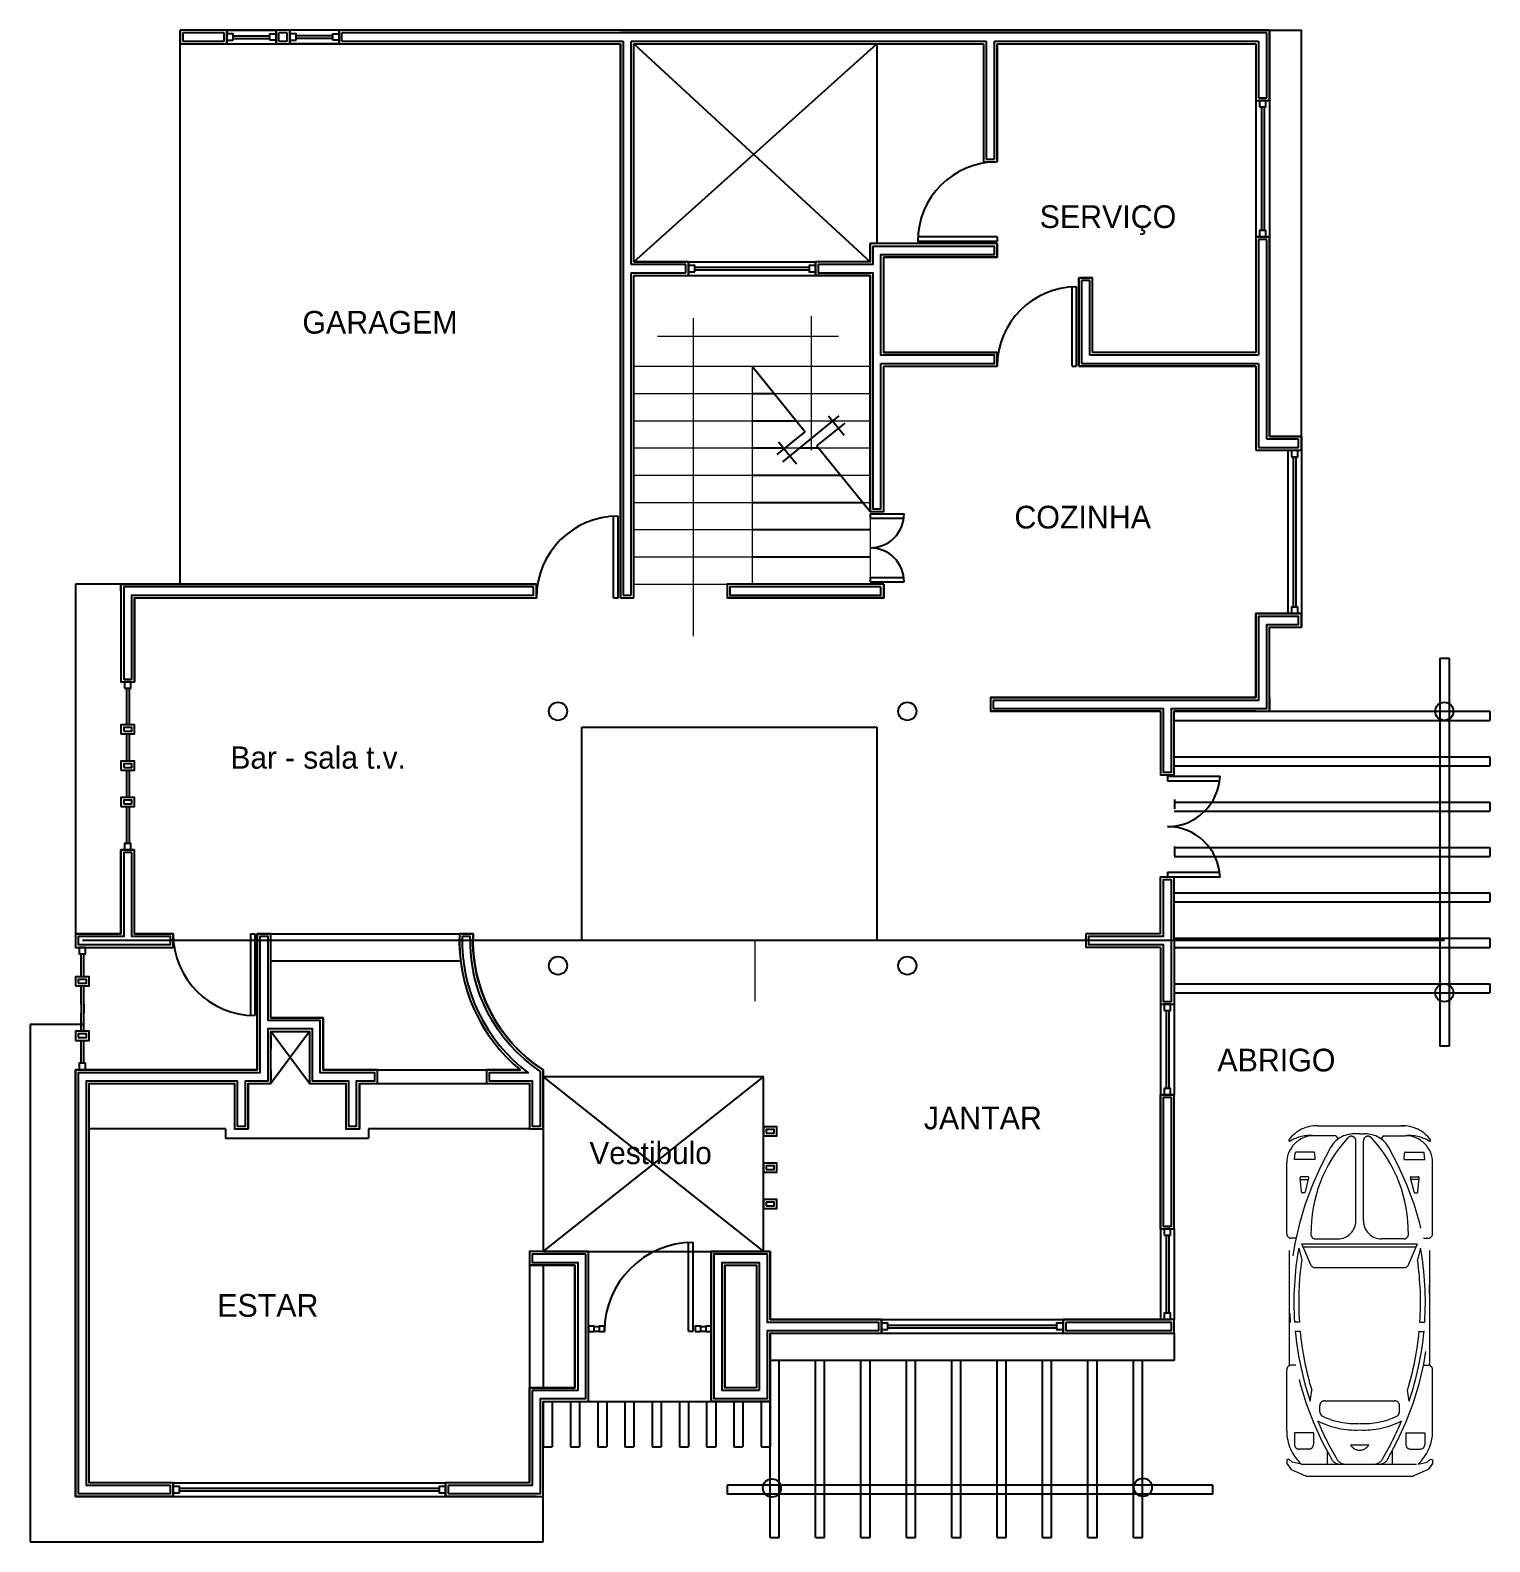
# Model space of a CAD drawing. Header units: millimetres. Extents: x 281.5 to 318.6, y 198.5 to 216.5.
# Drawn here: x 281.47 to 297.55, y 198.48 to 215.13 of the extents above; entities that cross this region are included whole.
import ezdxf

# ---------------------------------------------------------------- set-up
doc = ezdxf.new("R2010")
doc.units = ezdxf.units.MM
doc.linetypes.add('ACAD_ISO02W100', pattern=[15, 12, -3])
doc.linetypes.add('TRAZO_Y_PUNTOX2', pattern=[50.8, 25.4, -12.7, 0, -12.7])
for name, color, linetype in [('cristal', 4, 'Continuous'), ('doble muro', 5, 'Continuous'), ('ejes', 6, 'TRAZO_Y_PUNTOX2'), ('letreros', 7, 'Continuous'), ('lineas de proyección', 10, 'ACAD_ISO02W100'), ('muros', 40, 'Continuous'), ('puertas', 50, 'Continuous'), ('ventana', 80, 'Continuous')]:
    doc.layers.add(name, color=color, linetype=linetype)
doc.layers.add('ejes y coches', color=20, linetype='TRAZO_Y_PUNTOX2', lineweight=18)
doc.layers.add('escaleras', color=30, linetype='Continuous', lineweight=13)

# ---------------------------------------------------------------- blocks, each defined once
blk = doc.blocks.new('bocho')
at = {"layer": 'ejes y coches', "ltscale": 0.05}
for p, q in [((-0.242, -12.973), (-0.484, -12.973)), ((-0.442, -12.866), (0.517, -12.866)), ((-0.242, -12.973), (-0.216, -13.009)), ((0.019, -12.953), (-0.042, -12.953)), ((0.019, -12.953), (0.081, -12.953)), ((0.28, -12.973), (0.255, -13.009)), ((0.28, -12.973), (0.523, -12.973)), ((-0.023, -13.91), (-0.023, -13.029)), ((0.061, -13.91), (0.061, -13.029)), ((-0.784, -14.053), (-0.784, -13.273)), ((-0.699, -13.236), (-0.692, -13.165)), ((-0.472, -13.236), (-0.699, -13.236)), ((-0.485, -13.156), (-0.682, -13.156)), ((-0.472, -13.236), (-0.476, -13.166)), ((0.51, -13.236), (0.514, -13.166)), ((0.51, -13.236), (0.738, -13.236)), ((0.524, -13.156), (0.721, -13.156)), ((0.738, -13.236), (0.73, -13.165)), ((0.823, -14.053), (0.823, -13.273)), ((-0.621, -13.592), (-0.637, -13.436)), ((-0.635, -13.456), (-0.544, -13.455)), ((-0.55, -13.425), (-0.627, -13.425)), ((-0.579, -13.593), (-0.54, -13.437)), ((0.618, -13.593), (0.579, -13.437)), ((0.673, -13.456), (0.583, -13.455)), ((0.588, -13.425), (0.665, -13.425)), ((0.66, -13.592), (0.675, -13.436)), ((-0.589, -13.601), (-0.611, -13.601)), ((0.627, -13.601), (0.65, -13.601)), ((-0.755, -15.506), (-0.755, -14.099)), ((-0.682, -14.103), (-0.734, -14.103)), ((-0.467, -14.11), (-0.223, -14.11)), ((0.506, -14.11), (0.261, -14.11)), ((0.721, -14.103), (0.773, -14.103)), ((0.794, -15.506), (0.794, -14.099)), ((-0.652, -14.213), (-0.618, -14.339)), ((-0.519, -14.395), (-0.616, -14.165)), ((-0.616, -14.165), (0.655, -14.165)), ((-0.603, -14.198), (0.641, -14.198)), ((0.558, -14.395), (0.655, -14.165)), ((0.691, -14.213), (0.657, -14.339)), ((-0.473, -14.425), (0.512, -14.425)), ((-0.644, -15.028), (-0.698, -15.028)), ((-0.636, -15.128), (-0.69, -15.128)), ((0.675, -15.128), (0.729, -15.128)), ((0.683, -15.028), (0.737, -15.028)), ((-0.784, -16.223), (-0.784, -15.551)), ((-0.685, -15.501), (-0.734, -15.501)), ((0.723, -15.501), (0.773, -15.501)), ((0.823, -16.223), (0.823, -15.551)), ((-0.525, -15.898), (-0.508, -15.777)), ((0.564, -15.898), (0.547, -15.777)), ((-0.418, -16.016), (-0.418, -15.943)), ((-0.368, -15.893), (0.407, -15.893)), ((0.457, -16.016), (0.457, -15.943)), ((-0.698, -16.245), (-0.698, -16.374)), ((-0.49, -16.245), (-0.698, -16.245)), ((-0.49, -16.245), (-0.49, -16.374)), ((0.529, -16.245), (0.529, -16.374)), ((0.529, -16.245), (0.736, -16.245)), ((0.736, -16.245), (0.736, -16.374)), ((-0.54, -16.424), (-0.648, -16.424)), ((-0.338, -16.45), (-0.338, -16.59)), ((-0.081, -16.379), (0.119, -16.379)), ((0.377, -16.45), (0.377, -16.59)), ((0.579, -16.424), (0.686, -16.424)), ((-0.762, -16.535), (-0.783, -16.543)), ((-0.783, -16.543), (-0.783, -16.583)), ((-0.783, -16.583), (-0.736, -16.651)), ((-0.725, -16.567), (-0.762, -16.535)), ((-0.624, -16.59), (-0.725, -16.567)), ((-0.624, -16.59), (0.662, -16.59)), ((0.662, -16.59), (0.764, -16.567)), ((0.764, -16.567), (0.801, -16.535)), ((0.821, -16.583), (0.775, -16.651)), ((0.801, -16.535), (0.821, -16.543)), ((0.821, -16.543), (0.821, -16.583)), ((-0.736, -16.651), (-0.585, -16.715)), ((-0.546, -16.723), (0.585, -16.723)), ((0.775, -16.651), (0.624, -16.715))]:
    blk.add_line(p, q, dxfattribs=at)
for centre, radius, start, end in [((-0.484, -13.273), 0.3, 90, 180), ((-0.46, -13.233), 0.368, 87.2179, 144.3378), ((-0.53, -13.371), 0.4, 83.4382, 122.6074), ((-0.042, -13.253), 0.3, 90, 150.2463), ((-0.073, -13.029), 0.05, 0, 137.2206), ((0.111, -13.029), 0.05, 42.7794, 180), ((0.081, -13.253), 0.3, 29.7537, 90), ((0.499, -13.233), 0.368, 35.6622, 92.7821), ((0.569, -13.371), 0.4, 57.3926, 96.5618), ((0.523, -13.273), 0.3, 0, 90), ((-0.751, -13.025), 0.01, 144.3378, 302.6074), ((2.68, -14.809), 3.435, 150.2463, 210.2645), ((1.016, -14.036), 1.533, 137.2206, 180.9204), ((-0.977, -14.036), 1.533, 359.0796, 42.7794), ((-2.642, -14.809), 3.435, 329.7355, 29.7537), ((0.79, -13.025), 0.01, 237.3926, 35.6622), ((-0.682, -13.166), 0.01, 90, 173.7247), ((-0.485, -13.166), 0.01, 3.1471, 90), ((0.524, -13.166), 0.01, 90, 176.8529), ((0.721, -13.166), 0.01, 6.2753, 90), ((-0.627, -13.435), 0.01, 90, 185.6818), ((-0.55, -13.435), 0.01, 346.0323, 90), ((0.588, -13.435), 0.01, 90, 193.9677), ((0.665, -13.435), 0.01, 354.3182, 90), ((-0.611, -13.591), 0.01, 185.6818, 270), ((-0.589, -13.591), 0.01, 270, 346.0323), ((0.627, -13.591), 0.01, 193.9677, 270), ((0.65, -13.591), 0.01, 270, 354.3182), ((-0.223, -13.91), 0.2, 270, 0), ((0.261, -13.91), 0.2, 180, 270), ((-0.734, -14.053), 0.05, 180, 270), ((-0.467, -14.06), 0.05, 180.9204, 270), ((0.506, -14.06), 0.05, 270, 359.0796), ((0.773, -14.053), 0.05, 270, 0), ((2.68, -14.809), 3.385, 169.8544, 183.7005), ((-2.642, -14.809), 3.385, 356.2995, 10.1456), ((2.68, -14.809), 3.332, 171.8826, 183.76), ((-0.473, -14.375), 0.05, 202.9253, 270), ((0.512, -14.375), 0.05, 270, 337.0747), ((-2.642, -14.809), 3.332, 356.24, 8.1174), ((2.68, -14.809), 3.385, 185.3984, 198.758), ((2.68, -14.809), 3.332, 185.4852, 196.8937), ((-2.642, -14.809), 3.332, 343.1063, 354.5148), ((-2.642, -14.809), 3.385, 341.242, 354.6016), ((-0.734, -15.551), 0.05, 90, 180), ((0.773, -15.551), 0.05, 0, 90), ((-0.368, -15.943), 0.05, 90, 180), ((0.407, -15.943), 0.05, 0, 90), ((2.68, -14.809), 3.385, 202.6651, 210.7747), ((-0.028, -15.304), 0.911, 242.8142, 272.9533), ((-0.368, -16.016), 0.05, 180, 244.4342), ((-0.028, -15.304), 0.84, 244.4342, 272.9533), ((0.066, -15.304), 0.911, 267.0467, 297.1858), ((0.066, -15.304), 0.84, 267.0467, 295.5658), ((-2.642, -14.809), 3.385, 329.2253, 337.3349), ((0.407, -16.016), 0.05, 295.5658, 0), ((-0.284, -16.223), 0.5, 180, 227.2323), ((0.323, -16.223), 0.5, 312.7677, 0), ((-0.648, -16.374), 0.05, 180, 270), ((-0.54, -16.374), 0.05, 270, 0), ((0.019, -16.319), 0.117, 210.9945, 329.0055), ((0.579, -16.374), 0.05, 180, 270), ((0.686, -16.374), 0.05, 270, 0), ((-0.201, -16.49), 0.1, 210.2645, 270), ((-0.142, -16.49), 0.1, 210.7747, 270), ((0.181, -16.49), 0.1, 270, 329.2253), ((0.239, -16.49), 0.1, 270, 329.7355), ((-0.546, -16.623), 0.1, 246.9069, 270), ((0.585, -16.623), 0.1, 270, 293.0931)]:
    blk.add_arc(centre, radius, start, end, dxfattribs=at)
blk = doc.blocks.new('swe5t')
at = {"layer": 'puertas'}
for p, q in [((127.855, 89.1), (128.436, 89.1)), ((127.855, 89.1), (127.855, 89.048)), ((127.855, 89.048), (128.436, 89.048))]:
    blk.add_line(p, q, dxfattribs=at)
blk.add_arc((127.855, 89.126), 0.581, 270, 357.4527, dxfattribs=at)

msp = doc.modelspace()

# ---------------------------------------------------------------- linework, layer by layer
at = {"layer": 'cristal'}
for p, q in [((283.708, 215.07), (284.112, 215.07)), ((283.708, 215.04), (284.112, 215.04)), ((284.806, 215.07), (284.402, 215.07)), ((284.806, 215.04), (284.402, 215.04)), ((295.033, 214.285), (295.033, 212.925)), ((295.063, 214.285), (295.063, 212.925)), ((288.793, 212.52), (290.053, 212.52)), ((288.793, 212.49), (290.053, 212.49)), ((295.384, 210.431), (295.384, 208.777)), ((295.414, 210.431), (295.414, 208.777)), ((282.533, 207.885), (282.533, 207.48)), ((282.563, 207.885), (282.563, 207.48)), ((282.533, 207.38), (282.533, 207.08)), ((282.563, 207.38), (282.563, 207.08)), ((282.533, 206.98), (282.533, 206.68)), ((282.563, 206.98), (282.563, 206.68)), ((282.533, 206.58), (282.533, 206.175)), ((282.563, 206.58), (282.563, 206.175)), ((282.033, 204.706), (282.033, 204.96)), ((282.063, 204.706), (282.063, 204.96)), ((282.033, 204.406), (282.033, 204.606)), ((282.063, 204.406), (282.063, 204.606)), ((282.033, 204.406), (282.033, 204.306)), ((282.033, 204.106), (282.033, 204.306)), ((282.063, 204.406), (282.063, 204.306)), ((282.063, 204.106), (282.063, 204.306)), ((293.983, 204.335), (293.983, 203.475)), ((294.013, 204.335), (294.013, 203.475)), ((282.033, 203.753), (282.033, 204.006)), ((282.063, 203.753), (282.063, 204.006)), ((293.983, 201.86), (293.983, 201)), ((294.013, 201.86), (294.013, 201)), ((290.918, 200.87), (292.778, 200.87)), ((290.918, 200.84), (292.778, 200.84)), ((283.118, 199.074), (285.978, 199.074)), ((283.118, 199.044), (285.978, 199.044))]:
    msp.add_line(p, q, dxfattribs=at)
for points in [[(283.708, 215.02), (283.708, 215.09), (283.638, 215.09), (283.638, 215.02)], [(284.112, 215.02), (284.112, 215.09), (284.182, 215.09), (284.182, 215.02)], [(284.402, 215.02), (284.402, 215.09), (284.332, 215.09), (284.332, 215.02)], [(284.806, 215.02), (284.806, 215.09), (284.876, 215.09), (284.876, 215.02)], [(295.013, 214.285), (295.083, 214.285), (295.083, 214.355), (295.013, 214.355)], [(295.013, 212.855), (295.083, 212.855), (295.083, 212.925), (295.013, 212.925)], [(288.793, 212.47), (288.793, 212.54), (288.723, 212.54), (288.723, 212.47)], [(290.123, 212.47), (290.123, 212.54), (290.053, 212.54), (290.053, 212.47)], [(295.364, 210.431), (295.434, 210.431), (295.434, 210.501), (295.364, 210.501)], [(295.364, 208.707), (295.434, 208.707), (295.434, 208.777), (295.364, 208.777)], [(282.513, 207.885), (282.583, 207.885), (282.583, 207.955), (282.513, 207.955)], [(282.513, 206.105), (282.583, 206.105), (282.583, 206.175), (282.513, 206.175)], [(282.083, 205.03), (282.013, 205.03), (282.013, 204.96), (282.083, 204.96)], [(293.963, 204.335), (294.033, 204.335), (294.033, 204.405), (293.963, 204.405)], [(282.083, 203.753), (282.013, 203.753), (282.013, 203.683), (282.083, 203.683)], [(293.963, 203.405), (294.033, 203.405), (294.033, 203.475), (293.963, 203.475)], [(293.963, 201.86), (294.033, 201.86), (294.033, 201.93), (293.963, 201.93)], [(293.963, 200.93), (294.033, 200.93), (294.033, 201), (293.963, 201)], [(290.918, 200.82), (290.918, 200.89), (290.848, 200.89), (290.848, 200.82)], [(292.848, 200.82), (292.848, 200.89), (292.778, 200.89), (292.778, 200.82)], [(283.118, 199.024), (283.118, 199.094), (283.048, 199.094), (283.048, 199.024)], [(286.048, 199.024), (286.048, 199.094), (285.978, 199.094), (285.978, 199.024)]]:
    msp.add_lwpolyline(points, close=True, dxfattribs=at)
at = {"layer": 'doble muro'}
for p, q in [((283.153, 215.1), (283.153, 215.01)), ((283.608, 215.1), (283.153, 215.1)), ((283.608, 215.01), (283.608, 215.1)), ((284.302, 215.1), (284.212, 215.1)), ((284.212, 215.01), (284.212, 215.1)), ((284.302, 215.01), (284.302, 215.1)), ((295.093, 215.1), (284.906, 215.1)), ((284.906, 215.01), (284.906, 215.1)), ((295.093, 214.385), (295.093, 215.1)), ((283.153, 215.01), (283.608, 215.01)), ((284.212, 215.01), (284.302, 215.01)), ((284.906, 215.01), (288.003, 215.01)), ((288.003, 215.01), (288.003, 208.91)), ((288.093, 212.55), (288.093, 215.01)), ((288.093, 215.01), (292.003, 215.01)), ((292.003, 215.01), (292.003, 213.71)), ((292.093, 215.01), (295.003, 215.01)), ((292.093, 213.71), (292.093, 215.01)), ((295.003, 215.01), (295.003, 214.385)), ((295.003, 214.385), (295.093, 214.385)), ((292.003, 213.71), (292.093, 213.71)), ((295.093, 212.825), (295.003, 212.825)), ((295.003, 212.825), (295.003, 211.55)), ((295.093, 211.505), (295.093, 212.825)), ((288.693, 212.55), (288.093, 212.55)), ((288.093, 208.91), (288.093, 212.46)), ((288.093, 212.46), (288.693, 212.46)), ((288.693, 212.46), (288.693, 212.55)), ((293.143, 212.375), (293.053, 212.375)), ((293.053, 212.375), (293.053, 211.46)), ((293.143, 211.55), (293.143, 212.375)), ((293.053, 211.46), (295.003, 211.46)), ((295.003, 211.55), (293.143, 211.55)), ((295.003, 211.46), (295.003, 210.535)), ((295.093, 210.625), (295.093, 211.505)), ((295.443, 210.625), (295.093, 210.625)), ((295.443, 210.535), (295.443, 210.625)), ((295.003, 210.535), (295.443, 210.535)), ((288.003, 208.91), (288.093, 208.91))]:
    msp.add_line(p, q, dxfattribs=at)
for points in [[(290.843, 211.46), (292.093, 211.46), (292.093, 211.55), (290.843, 211.55), (290.843, 212.66), (292.093, 212.66), (292.093, 212.75), (290.753, 212.75), (290.753, 212.55), (290.153, 212.55), (290.153, 212.46), (290.753, 212.46), (290.753, 209.86), (290.843, 209.86)], [(287.018, 209), (282.503, 209), (282.503, 208.955), (282.503, 207.985), (282.593, 207.985), (282.593, 208.91), (287.018, 208.91)], [(290.843, 209), (289.178, 209), (289.178, 208.91), (290.843, 208.91)], [(295.093, 207.78), (295.093, 208.585), (295.443, 208.585), (295.443, 208.675), (295.123, 208.675), (295.003, 208.675), (295.003, 207.75), (292.078, 207.75), (292.078, 207.66), (293.953, 207.66), (293.953, 206.96), (294.043, 206.96), (294.043, 207.66), (294.973, 207.66), (295.093, 207.66)], [(282.503, 207.41), (282.593, 207.41), (282.593, 207.45), (282.503, 207.45)], [(282.503, 207.01), (282.593, 207.01), (282.593, 207.05), (282.503, 207.05)], [(282.503, 206.61), (282.593, 206.61), (282.593, 206.65), (282.503, 206.65)], [(282.593, 206.075), (282.503, 206.075), (282.503, 205.15), (282.003, 205.15), (282.003, 205.06), (283.018, 205.06), (283.018, 205.15), (282.593, 205.15)], [(294.043, 205.775), (293.953, 205.775), (293.953, 205.15), (293.128, 205.15), (293.128, 205.06), (293.953, 205.06), (293.953, 204.435), (294.043, 204.435), (294.043, 205.105)], [(284.093, 203.68), (284.093, 203.906), (284.093, 204.056), (284.093, 204.135), (284.578, 204.135), (284.578, 203.56), (284.978, 203.56), (284.978, 203.06), (285.068, 203.06), (285.068, 203.56), (285.268, 203.56), (285.268, 203.65), (285.122, 203.65), (284.972, 203.65), (284.948, 203.65), (284.668, 203.65), (284.668, 204.225), (284.093, 204.225), (284.093, 205.15), (284.003, 205.15), (284.003, 203.65), (282.003, 203.65), (282.003, 199.014), (283.018, 199.014), (283.018, 199.104), (282.093, 199.104), (282.093, 203.56), (283.753, 203.56), (283.753, 203.06), (283.843, 203.06), (283.843, 203.56), (284.093, 203.56)], [(282.003, 204.636), (282.093, 204.636), (282.093, 204.676), (282.003, 204.676)], [(282.003, 204.036), (282.093, 204.036), (282.093, 204.076), (282.003, 204.076)], [(294.043, 203.375), (293.953, 203.375), (293.953, 201.96), (294.043, 201.96)], [(289.578, 202.985), (289.668, 202.985), (289.668, 203.025), (289.578, 203.025)], [(289.578, 202.585), (289.668, 202.585), (289.668, 202.625), (289.578, 202.625)], [(289.578, 202.185), (289.668, 202.185), (289.668, 202.225), (289.578, 202.225)], [(287.593, 201.65), (287.003, 201.65), (287.003, 201.56), (287.503, 201.56), (287.503, 200.15), (287.003, 200.15), (287.003, 199.104), (286.078, 199.104), (286.078, 199.014), (287.048, 199.014), (287.093, 199.014), (287.093, 200.06), (287.593, 200.06)], [(289.593, 201.65), (289.003, 201.65), (289.003, 200.06), (289.593, 200.06), (289.593, 200.81), (290.818, 200.81), (290.818, 200.9), (289.593, 200.9)], [(289.503, 200.15), (289.093, 200.15), (289.093, 201.56), (289.503, 201.56)], [(292.878, 200.9), (292.878, 200.81), (294.043, 200.81), (294.043, 200.9)]]:
    msp.add_lwpolyline(points, close=True, dxfattribs=at)
msp.add_lwpolyline([(287.093, 203.664, -0.258438), (286.32, 205.15), (286.23, 205.15, 0.242579), (286.957, 203.65), (286.528, 203.65), (286.528, 203.56), (287.003, 203.56), (287.003, 203.06), (287.093, 203.06)], format="xyb", close=True, dxfattribs=at)
at = {"layer": 'ejes'}
msp.add_line((297.048, 205.105), (282.048, 205.105), dxfattribs=at)
at = {"layer": 'ejes y coches'}
msp.add_line((289.458, 204.436), (289.458, 205.105), dxfattribs=at)
at = {"layer": 'escaleras'}
for p, q in [((288.123, 212.43), (290.723, 212.43)), ((288.773, 211.961), (288.773, 208.457)), ((290.073, 211.981), (290.073, 210.506)), ((288.383, 211.762), (290.376, 211.762)), ((288.123, 211.43), (289.423, 211.43)), ((289.423, 211.43), (289.423, 209.03)), ((289.423, 211.43), (290.723, 211.43)), ((288.123, 211.13), (289.423, 211.13)), ((289.667, 211.13), (290.723, 211.13)), ((288.123, 210.83), (289.423, 210.83)), ((289.911, 210.83), (290.723, 210.83)), ((288.123, 210.53), (289.423, 210.53)), ((289.768, 210.53), (289.95, 210.53)), ((290.155, 210.53), (290.723, 210.53)), ((288.123, 210.23), (289.423, 210.23)), ((290.398, 210.23), (290.723, 210.23)), ((288.123, 209.93), (289.423, 209.93)), ((290.642, 209.93), (290.723, 209.93)), ((290.723, 209.805), (290.723, 209.055)), ((288.123, 209.63), (289.423, 209.63)), ((288.123, 209.33), (289.423, 209.33)), ((288.123, 209.03), (289.423, 209.03))]:
    msp.add_line(p, q, dxfattribs=at)
at = {"layer": 'lineas de proyección'}
for p, q in [((283.123, 209.03), (283.123, 215.13)), ((288.123, 212.58), (290.798, 214.98)), ((288.123, 214.98), (290.723, 212.58)), ((290.798, 214.98), (290.798, 212.78)), ((289.423, 211.43), (290.01, 210.708)), ((289.423, 211.13), (289.667, 211.13)), ((289.423, 210.83), (289.911, 210.83)), ((289.762, 210.378), (290.384, 210.882)), ((290.136, 210.553), (290.447, 210.804)), ((290.438, 210.668), (290.266, 210.881)), ((289.699, 210.456), (290.01, 210.708)), ((289.714, 210.597), (289.911, 210.354)), ((289.423, 210.53), (289.768, 210.53)), ((289.95, 210.53), (290.155, 210.53)), ((290.136, 210.553), (290.723, 209.83)), ((289.423, 210.23), (290.398, 210.23)), ((289.423, 209.93), (290.642, 209.93)), ((289.423, 209.63), (290.723, 209.63)), ((289.423, 209.33), (290.723, 209.33)), ((281.973, 209.03), (281.973, 205.18)), ((282.473, 209.03), (281.973, 209.03)), ((297, 208.216), (297.1, 208.216)), ((297, 208.216), (297, 204.841)), ((297.1, 208.216), (297.1, 204.841)), ((294.073, 207.63), (297.048, 207.63)), ((297.048, 207.63), (297.548, 207.63)), ((297.548, 207.63), (297.548, 207.53)), ((287.548, 207.455), (290.798, 207.455)), ((287.548, 205.105), (287.548, 207.455)), ((290.798, 207.455), (290.798, 205.105)), ((294.073, 207.53), (297.048, 207.53)), ((297.048, 207.53), (297.548, 207.53)), ((294.073, 207.13), (297.048, 207.13)), ((297.048, 207.13), (297.548, 207.13)), ((297.548, 207.13), (297.548, 207.03)), ((294.073, 207.03), (297.048, 207.03)), ((297.048, 207.03), (297.548, 207.03)), ((294.073, 206.63), (297.048, 206.63)), ((294.076, 206.657), (294.076, 206.554)), ((297.048, 206.63), (297.548, 206.63)), ((297.548, 206.63), (297.548, 206.53)), ((294.073, 206.53), (297.048, 206.53)), ((297.048, 206.53), (297.548, 206.53)), ((294.073, 206.13), (297.048, 206.13)), ((294.076, 206.141), (294.076, 206.037)), ((297.048, 206.13), (297.548, 206.13)), ((297.548, 206.13), (297.548, 206.03)), ((294.073, 206.03), (297.048, 206.03)), ((297.048, 206.03), (297.548, 206.03)), ((294.073, 205.63), (297.048, 205.63)), ((297.048, 205.63), (297.548, 205.63)), ((297.548, 205.63), (297.548, 205.53)), ((294.073, 205.53), (297.048, 205.53)), ((297.048, 205.53), (297.548, 205.53)), ((284.123, 205.18), (286.201, 205.18)), ((290.798, 205.105), (287.548, 205.105)), ((294.073, 205.13), (297.048, 205.13)), ((297.048, 205.13), (297.548, 205.13)), ((297.548, 205.13), (297.548, 205.03)), ((294.073, 205.03), (297.048, 205.03)), ((297.048, 205.03), (297.548, 205.03)), ((284.123, 204.88), (286.201, 204.88)), ((297, 204.841), (297, 203.941)), ((297.1, 204.841), (297.1, 203.941)), ((294.073, 204.63), (297.048, 204.63)), ((297.048, 204.63), (297.548, 204.63)), ((297.548, 204.63), (297.548, 204.53)), ((294.073, 204.53), (297.048, 204.53)), ((297.048, 204.53), (297.548, 204.53)), ((281.473, 204.18), (281.473, 198.484)), ((282.063, 204.18), (281.473, 204.18)), ((284.548, 203.53), (284.123, 204.105)), ((284.548, 204.105), (284.123, 203.53)), ((297.1, 203.941), (297, 203.941)), ((285.298, 203.68), (286.498, 203.68)), ((287.123, 203.605), (289.548, 201.68)), ((289.548, 203.605), (287.123, 203.605)), ((287.123, 201.68), (289.548, 203.605)), ((287.123, 203.605), (287.123, 201.68)), ((289.548, 201.68), (289.548, 203.605)), ((285.298, 203.53), (286.498, 203.53)), ((287.123, 201.68), (289.548, 201.68)), ((286.973, 201.53), (286.973, 200.18)), ((287.123, 201.53), (287.123, 200.18)), ((294.073, 200.78), (294.073, 200.48)), ((294.073, 200.48), (289.623, 200.48)), ((289.623, 198.53), (289.623, 200.48)), ((289.723, 198.53), (289.723, 200.48)), ((290.123, 198.53), (290.123, 200.48)), ((290.223, 198.53), (290.223, 200.48)), ((290.623, 198.53), (290.623, 200.48)), ((290.723, 198.53), (290.723, 200.48)), ((291.123, 198.53), (291.123, 200.48)), ((291.223, 198.53), (291.223, 200.48)), ((291.623, 198.53), (291.623, 200.48)), ((291.723, 198.53), (291.723, 200.48)), ((292.123, 198.53), (292.123, 200.48)), ((292.223, 198.53), (292.223, 200.48)), ((292.623, 198.53), (292.623, 200.48)), ((292.723, 198.53), (292.723, 200.48)), ((293.123, 198.53), (293.123, 200.48)), ((293.223, 198.53), (293.223, 200.48)), ((293.623, 198.53), (293.623, 200.48)), ((293.723, 198.53), (293.723, 200.48)), ((287.123, 200.03), (287.123, 199.53)), ((287.223, 200.03), (287.223, 199.53)), ((287.423, 200.03), (287.423, 199.53)), ((287.523, 200.03), (287.523, 199.53)), ((287.623, 200.03), (288.973, 200.03)), ((287.723, 200.03), (287.723, 199.53)), ((287.823, 200.03), (287.823, 199.53)), ((288.023, 200.03), (288.023, 199.53)), ((288.123, 200.03), (288.123, 199.53)), ((288.323, 200.03), (288.323, 199.53)), ((288.423, 200.03), (288.423, 199.53)), ((288.623, 200.03), (288.623, 199.53)), ((288.723, 200.03), (288.723, 199.53)), ((288.923, 200.03), (288.923, 199.53)), ((289.023, 200.03), (289.023, 199.53)), ((289.223, 200.03), (289.223, 199.53)), ((289.323, 200.03), (289.323, 199.53)), ((289.523, 200.03), (289.523, 199.53)), ((289.623, 200.03), (289.623, 199.53)), ((287.123, 199.53), (287.223, 199.53)), ((287.423, 199.53), (287.523, 199.53)), ((287.723, 199.53), (287.823, 199.53)), ((288.023, 199.53), (288.123, 199.53)), ((288.323, 199.53), (288.423, 199.53)), ((288.623, 199.53), (288.723, 199.53)), ((288.923, 199.53), (289.023, 199.53)), ((289.223, 199.53), (289.323, 199.53)), ((289.523, 199.53), (289.623, 199.53)), ((294.498, 199.109), (289.148, 199.109)), ((289.148, 199.109), (289.148, 199.009)), ((294.498, 199.009), (294.498, 199.109)), ((287.123, 198.484), (287.123, 198.984)), ((294.498, 199.009), (289.148, 199.009)), ((281.473, 198.484), (287.123, 198.484)), ((289.623, 198.53), (289.723, 198.53)), ((290.123, 198.53), (290.223, 198.53)), ((290.623, 198.53), (290.723, 198.53)), ((291.123, 198.53), (291.223, 198.53)), ((291.623, 198.53), (291.723, 198.53)), ((292.123, 198.53), (292.223, 198.53)), ((292.623, 198.53), (292.723, 198.53)), ((293.123, 198.53), (293.223, 198.53)), ((293.623, 198.53), (293.723, 198.53))]:
    msp.add_line(p, q, dxfattribs=at)
at = {"layer": 'muros'}
for p, q in [((295.123, 215.13), (283.123, 215.13)), ((283.123, 215.13), (283.123, 214.98)), ((283.638, 214.98), (283.638, 215.13)), ((283.638, 215.13), (283.638, 214.98)), ((283.638, 214.98), (283.638, 215.13)), ((283.638, 215.13), (284.182, 215.13)), ((284.182, 214.98), (284.182, 215.13)), ((284.182, 215.13), (284.182, 214.98)), ((284.876, 215.13), (284.332, 215.13)), ((284.876, 215.13), (284.332, 215.13)), ((284.332, 214.98), (284.332, 215.13)), ((284.332, 214.98), (284.332, 215.13)), ((284.332, 215.13), (284.332, 214.98)), ((284.876, 214.98), (284.876, 215.13)), ((284.876, 214.98), (284.876, 215.13)), ((284.876, 215.13), (284.876, 214.98)), ((284.876, 214.98), (284.876, 215.13)), ((287.973, 215.13), (295.123, 215.13)), ((295.123, 215.13), (295.473, 215.13)), ((295.123, 215.13), (295.123, 214.355)), ((295.123, 214.355), (295.123, 215.13)), ((295.473, 210.655), (295.473, 215.13)), ((283.123, 214.98), (287.973, 214.98)), ((287.973, 208.88), (287.973, 214.98)), ((287.973, 214.98), (287.973, 208.88)), ((288.123, 212.58), (288.123, 214.98)), ((288.123, 212.58), (288.123, 214.98)), ((288.123, 214.98), (291.973, 214.98)), ((288.123, 214.98), (291.973, 214.98)), ((291.973, 214.98), (291.973, 213.68)), ((291.973, 214.98), (291.973, 213.68)), ((292.123, 214.98), (294.973, 214.98)), ((292.123, 214.98), (294.973, 214.98)), ((292.123, 214.98), (292.123, 213.68)), ((292.123, 213.68), (292.123, 214.98)), ((294.973, 214.98), (294.973, 214.355)), ((294.973, 214.98), (294.973, 214.355)), ((294.973, 214.98), (294.973, 214.355)), ((295.123, 215.055), (295.123, 214.355)), ((294.973, 214.355), (295.123, 214.355)), ((294.973, 214.355), (295.123, 214.355)), ((291.973, 213.68), (292.123, 213.68)), ((291.973, 213.68), (292.123, 213.68)), ((292.123, 212.78), (290.723, 212.78)), ((290.723, 212.58), (290.723, 212.78)), ((292.123, 212.78), (292.123, 212.63)), ((294.973, 212.855), (295.123, 212.855)), ((295.123, 212.855), (294.973, 212.855)), ((294.973, 212.855), (294.973, 211.58)), ((294.973, 212.855), (294.973, 211.58)), ((295.123, 212.855), (295.123, 211.505)), ((295.123, 211.505), (295.123, 212.855)), ((288.123, 212.58), (288.723, 212.58)), ((288.723, 212.58), (288.123, 212.58)), ((288.723, 212.58), (288.723, 212.43)), ((288.723, 212.43), (288.723, 212.58)), ((290.723, 212.58), (290.123, 212.58)), ((290.123, 212.58), (290.123, 212.43)), ((292.123, 212.63), (290.873, 212.63)), ((290.873, 211.58), (290.873, 212.63)), ((288.123, 208.88), (288.123, 212.43)), ((288.123, 208.88), (288.123, 212.43)), ((288.123, 212.43), (288.723, 212.43)), ((288.123, 212.43), (288.723, 212.43)), ((290.723, 212.43), (290.123, 212.43)), ((290.723, 209.83), (290.723, 212.43)), ((293.023, 212.405), (293.173, 212.405)), ((293.173, 212.405), (293.023, 212.405)), ((293.023, 211.43), (293.023, 212.405)), ((293.023, 212.405), (293.023, 211.43)), ((293.173, 211.58), (293.173, 212.405)), ((293.173, 211.58), (293.173, 212.405)), ((290.873, 211.58), (292.123, 211.58)), ((292.123, 211.58), (292.123, 211.43)), ((294.973, 211.58), (293.173, 211.58)), ((294.973, 211.58), (293.173, 211.58)), ((290.873, 211.43), (292.123, 211.43)), ((290.873, 209.83), (290.873, 211.43)), ((294.973, 211.43), (293.023, 211.43)), ((293.023, 211.43), (294.973, 211.43)), ((294.973, 211.43), (294.973, 210.505)), ((294.973, 211.43), (294.973, 210.505)), ((295.123, 211.505), (295.123, 210.655)), ((295.123, 210.655), (295.123, 211.505)), ((295.123, 210.655), (295.473, 210.655)), ((295.473, 210.655), (295.123, 210.655)), ((295.473, 210.655), (295.473, 210.505)), ((295.473, 210.505), (295.473, 210.655)), ((294.973, 210.505), (295.473, 210.505)), ((294.973, 210.505), (295.473, 210.505)), ((294.973, 210.505), (295.123, 210.505)), ((290.723, 209.83), (290.873, 209.83)), ((282.473, 209.03), (287.048, 209.03)), ((282.473, 208.955), (282.473, 209.03)), ((282.473, 208.955), (282.473, 207.955)), ((287.048, 209.03), (287.048, 208.88)), ((289.148, 209.03), (289.148, 208.88)), ((290.873, 209.03), (289.148, 209.03)), ((290.873, 209.03), (290.873, 208.88)), ((282.623, 208.88), (287.048, 208.88)), ((282.623, 208.88), (282.623, 207.955)), ((287.973, 208.88), (288.123, 208.88)), ((287.973, 208.88), (288.123, 208.88)), ((290.873, 208.88), (289.148, 208.88)), ((294.973, 208.705), (295.123, 208.705)), ((295.123, 208.705), (294.973, 208.705)), ((295.123, 208.705), (294.973, 208.705)), ((294.973, 207.78), (294.973, 208.705)), ((294.973, 208.705), (294.973, 207.78)), ((294.973, 208.705), (294.973, 207.78)), ((295.123, 208.705), (295.473, 208.705)), ((295.473, 208.705), (295.123, 208.705)), ((295.473, 208.705), (295.123, 208.705)), ((295.473, 208.705), (295.473, 208.555)), ((295.473, 208.555), (295.473, 208.705)), ((295.123, 208.555), (295.473, 208.555)), ((295.123, 208.555), (295.473, 208.555)), ((295.123, 208.555), (295.473, 208.555)), ((295.123, 207.78), (295.123, 208.555)), ((295.123, 207.78), (295.123, 208.555)), ((295.123, 207.78), (295.123, 208.555)), ((282.473, 207.955), (282.623, 207.955)), ((294.973, 207.78), (292.048, 207.78)), ((292.048, 207.78), (292.048, 207.63)), ((292.048, 207.78), (292.048, 207.63)), ((292.048, 207.78), (292.048, 207.63)), ((295.123, 207.78), (295.123, 207.63)), ((295.123, 207.63), (295.123, 207.78)), ((295.123, 207.63), (295.123, 207.78)), ((292.048, 207.63), (293.923, 207.63)), ((292.048, 207.63), (293.923, 207.63)), ((293.923, 207.63), (292.048, 207.63)), ((293.923, 207.63), (293.923, 206.93)), ((294.073, 206.93), (294.073, 207.63)), ((294.073, 207.63), (294.973, 207.63)), ((294.973, 207.63), (294.073, 207.63)), ((294.073, 207.63), (294.973, 207.63)), ((294.973, 207.63), (295.123, 207.63)), ((293.923, 206.93), (294.073, 206.93)), ((297.048, 207.03), (297.048, 207.03)), ((297.048, 206.53), (297.048, 206.53)), ((282.473, 206.105), (282.623, 206.105)), ((282.473, 205.18), (282.473, 206.105)), ((282.623, 205.18), (282.623, 206.105)), ((297.048, 206.03), (297.048, 206.03)), ((293.923, 205.18), (293.923, 205.805)), ((293.923, 205.805), (294.073, 205.805)), ((294.073, 205.105), (294.073, 205.805)), ((297.048, 205.53), (297.048, 205.53)), ((281.973, 205.18), (281.973, 205.03)), ((281.973, 205.18), (282.473, 205.18)), ((282.623, 205.18), (283.048, 205.18)), ((283.048, 205.18), (283.048, 205.03)), ((283.973, 203.68), (283.973, 205.18)), ((283.973, 205.18), (284.123, 205.18)), ((284.123, 204.255), (284.123, 205.18)), ((286.201, 205.18), (286.351, 205.18)), ((293.923, 205.18), (293.098, 205.18)), ((293.098, 205.18), (293.098, 205.03)), ((294.073, 205.105), (294.073, 204.405)), ((281.973, 205.03), (283.048, 205.03)), ((293.923, 205.03), (293.098, 205.03)), ((293.923, 205.03), (293.923, 204.405)), ((297.048, 205.03), (297.048, 205.03)), ((284.123, 204.255), (284.698, 204.255)), ((284.698, 204.255), (284.698, 203.68)), ((293.923, 204.405), (294.073, 204.405)), ((284.123, 204.056), (284.123, 204.105)), ((284.123, 204.105), (284.548, 204.105)), ((284.548, 204.105), (284.548, 203.53)), ((284.123, 204.056), (284.123, 203.906)), ((284.123, 203.68), (284.123, 203.906)), ((281.973, 198.984), (281.973, 203.68)), ((281.973, 203.68), (283.973, 203.68)), ((284.123, 203.68), (284.123, 203.53)), ((284.698, 203.68), (284.972, 203.68)), ((284.948, 203.68), (284.972, 203.68)), ((284.972, 203.68), (285.122, 203.68)), ((285.122, 203.68), (285.298, 203.68)), ((285.298, 203.53), (285.298, 203.68)), ((286.498, 203.68), (286.498, 203.53)), ((286.498, 203.68), (286.87, 203.68)), ((287.123, 203.68), (287.123, 203.03)), ((282.123, 199.134), (282.123, 203.53)), ((282.123, 203.53), (283.723, 203.53)), ((283.723, 203.53), (283.723, 203.03)), ((283.873, 203.53), (283.873, 203.03)), ((283.873, 203.53), (284.123, 203.53)), ((284.048, 203.53), (284.123, 203.53)), ((284.548, 203.53), (284.948, 203.53)), ((284.948, 203.53), (284.948, 203.03)), ((285.098, 203.53), (285.098, 203.03)), ((285.098, 203.53), (285.298, 203.53)), ((286.498, 203.53), (286.973, 203.53)), ((286.973, 203.53), (286.973, 203.03)), ((293.923, 203.405), (294.073, 203.405)), ((293.923, 201.93), (293.923, 203.405)), ((294.073, 201.93), (294.073, 203.405)), ((283.623, 203.03), (282.123, 203.03)), ((283.623, 203.03), (283.623, 202.93)), ((283.623, 202.93), (285.198, 202.93)), ((283.723, 203.03), (283.873, 203.03)), ((284.948, 203.03), (285.098, 203.03)), ((286.973, 203.03), (285.198, 203.03)), ((285.198, 203.03), (285.198, 202.93)), ((286.973, 203.03), (287.123, 203.03)), ((293.923, 201.93), (294.073, 201.93)), ((286.973, 201.68), (286.973, 201.53)), ((287.623, 201.68), (286.973, 201.68)), ((287.623, 200.03), (287.623, 201.68)), ((288.973, 201.68), (289.623, 201.68)), ((288.973, 200.03), (288.973, 201.68)), ((289.623, 201.68), (289.623, 200.93)), ((287.473, 201.53), (286.973, 201.53)), ((287.473, 200.18), (287.473, 201.53)), ((289.123, 201.53), (289.473, 201.53)), ((289.123, 201.53), (289.123, 200.18)), ((289.473, 201.53), (289.473, 200.18)), ((289.623, 200.93), (290.848, 200.93)), ((290.848, 200.93), (290.848, 200.78)), ((292.848, 200.93), (293.998, 200.93)), ((292.848, 200.93), (292.848, 200.78)), ((289.623, 200.78), (290.848, 200.78)), ((289.623, 200.78), (289.623, 200.03)), ((292.848, 200.78), (293.998, 200.78)), ((286.973, 199.134), (286.973, 200.18)), ((286.973, 200.18), (287.473, 200.18)), ((289.473, 200.18), (289.123, 200.18)), ((287.123, 198.984), (287.123, 200.03)), ((287.123, 200.03), (287.623, 200.03)), ((289.623, 200.03), (288.973, 200.03)), ((283.048, 199.134), (282.123, 199.134)), ((283.048, 199.134), (283.048, 198.984)), ((286.973, 199.134), (286.048, 199.134)), ((286.048, 199.134), (286.048, 198.984)), ((283.048, 198.984), (281.973, 198.984)), ((287.048, 198.984), (286.048, 198.984)), ((287.048, 198.984), (287.123, 198.984))]:
    msp.add_line(p, q, dxfattribs=at)
for points in [[(290.873, 211.43), (292.123, 211.43), (292.123, 211.58), (290.873, 211.58), (290.873, 212.63), (292.123, 212.63), (292.123, 212.78), (290.723, 212.78), (290.723, 212.58), (290.123, 212.58), (290.123, 212.43), (290.723, 212.43), (290.723, 209.83), (290.873, 209.83)], [(287.048, 209.03), (282.473, 209.03), (282.473, 208.955), (282.473, 207.955), (282.623, 207.955), (282.623, 208.88), (287.048, 208.88)], [(290.873, 209.03), (289.148, 209.03), (289.148, 208.88), (290.873, 208.88)], [(295.123, 207.78), (295.123, 208.555), (295.473, 208.555), (295.473, 208.705), (295.123, 208.705), (294.973, 208.705), (294.973, 207.78), (292.048, 207.78), (292.048, 207.63), (293.923, 207.63), (293.923, 206.93), (294.073, 206.93), (294.073, 207.63), (294.973, 207.63), (295.123, 207.63)], [(294.973, 207.78), (292.048, 207.78)], [(282.473, 207.38), (282.623, 207.38), (282.623, 207.48), (282.473, 207.48)], [(282.473, 206.98), (282.623, 206.98), (282.623, 207.08), (282.473, 207.08)], [(282.473, 206.58), (282.623, 206.58), (282.623, 206.68), (282.473, 206.68)], [(282.623, 206.105), (282.473, 206.105), (282.473, 205.18), (281.973, 205.18), (281.973, 205.03), (283.048, 205.03), (283.048, 205.18), (282.623, 205.18)], [(284.123, 203.68), (284.123, 203.906), (284.123, 204.056), (284.123, 204.105), (284.548, 204.105), (284.548, 203.53), (284.948, 203.53), (284.948, 203.03), (285.098, 203.03), (285.098, 203.53), (285.298, 203.53), (285.298, 203.68), (285.122, 203.68), (284.972, 203.68), (284.948, 203.68), (284.698, 203.68), (284.698, 204.255), (284.123, 204.255), (284.123, 205.18), (283.973, 205.18), (283.973, 203.68), (281.973, 203.68), (281.973, 198.984), (283.048, 198.984), (283.048, 199.134), (282.123, 199.134), (282.123, 203.53), (283.723, 203.53), (283.723, 203.03), (283.873, 203.03), (283.873, 203.53), (284.123, 203.53)], [(281.973, 204.606), (282.123, 204.606), (282.123, 204.706), (281.973, 204.706)], [(281.973, 204.006), (282.123, 204.006), (282.123, 204.106), (281.973, 204.106)], [(294.073, 203.405), (293.923, 203.405), (293.923, 201.93), (294.073, 201.93)], [(289.548, 202.955), (289.698, 202.955), (289.698, 203.055), (289.548, 203.055)], [(289.548, 202.555), (289.698, 202.555), (289.698, 202.655), (289.548, 202.655)], [(289.548, 202.155), (289.698, 202.155), (289.698, 202.255), (289.548, 202.255)], [(287.623, 201.68), (286.973, 201.68), (286.973, 201.53), (287.473, 201.53), (287.473, 200.18), (286.973, 200.18), (286.973, 199.134), (286.048, 199.134), (286.048, 198.984), (287.048, 198.984), (287.123, 198.984), (287.123, 200.03), (287.623, 200.03)], [(290.848, 200.93), (289.623, 200.93), (289.623, 201.68), (288.973, 201.68), (288.973, 200.03), (289.623, 200.03), (289.623, 200.78), (290.848, 200.78)], [(289.623, 201.68), (288.973, 201.68), (288.973, 200.03), (289.623, 200.03), (289.623, 200.78), (290.848, 200.78), (290.848, 200.93), (289.623, 200.93)], [(289.473, 200.18), (289.123, 200.18), (289.123, 201.53), (289.473, 201.53)], [(289.473, 200.18), (289.123, 200.18), (289.123, 201.53), (289.473, 201.53)], [(292.848, 200.93), (292.848, 200.78), (294.073, 200.78), (294.073, 200.93)], [(287.623, 200.8), (287.683, 200.8), (287.683, 200.86), (287.623, 200.86)], [(287.738, 200.8), (287.798, 200.8), (287.798, 200.86), (287.738, 200.86)], [(288.798, 200.8), (288.858, 200.8), (288.858, 200.86), (288.798, 200.86)], [(288.913, 200.8), (288.973, 200.8), (288.973, 200.86), (288.913, 200.86)]]:
    msp.add_lwpolyline(points, close=True, dxfattribs=at)
msp.add_lwpolyline([(287.123, 203.68, -0.265807), (286.351, 205.18), (286.201, 205.18, 0.234291), (286.87, 203.68), (286.498, 203.68), (286.498, 203.53), (286.973, 203.53), (286.973, 203.03), (287.123, 203.03)], format="xyb", close=True, dxfattribs=at)
for centre in [(287.286, 207.63), (291.133, 207.63), (297.048, 207.63), (287.286, 204.829), (291.133, 204.829), (297.048, 204.53), (289.642, 199.076), (293.728, 199.083)]:
    msp.add_circle(centre, 0.1, dxfattribs=at)
for radius, start, end in [(1.849, 177.6752, 230.4194), (1.699, 177.4698, 237.0115)]:
    msp.add_arc((288.048, 205.105), radius, start, end, dxfattribs=at)
at = {"layer": 'puertas'}
for p, q in [((292.123, 212.805), (291.248, 212.805)), ((292.123, 212.855), (291.25, 212.855)), ((292.123, 212.855), (292.123, 212.805)), ((292.948, 211.43), (292.948, 212.304)), ((292.998, 211.43), (292.998, 212.305)), ((292.948, 211.43), (292.998, 211.43)), ((287.898, 208.88), (287.898, 209.779)), ((287.948, 208.88), (287.948, 209.78)), ((290.723, 209.805), (290.723, 209.755)), ((290.723, 209.805), (291.098, 209.805)), ((290.723, 209.755), (291.095, 209.755)), ((290.723, 209.105), (290.723, 209.055)), ((290.723, 209.105), (291.095, 209.105)), ((290.723, 209.055), (291.098, 209.055)), ((287.898, 208.88), (287.948, 208.88)), ((293.998, 205.857), (293.998, 205.805)), ((293.998, 205.857), (294.579, 205.857)), ((293.998, 205.805), (294.579, 205.805)), ((283.898, 205.18), (283.898, 204.282)), ((283.898, 205.18), (283.948, 205.18)), ((283.948, 205.18), (283.948, 204.28)), ((288.723, 200.805), (288.723, 201.779)), ((288.773, 200.805), (288.773, 201.78)), ((287.623, 200.855), (287.623, 200.805)), ((287.683, 200.855), (287.738, 200.855)), ((287.683, 200.805), (287.738, 200.805)), ((287.798, 200.855), (287.798, 200.805)), ((288.723, 200.805), (288.773, 200.805)), ((288.798, 200.855), (288.798, 200.805)), ((288.858, 200.855), (288.913, 200.855)), ((288.858, 200.805), (288.913, 200.805)), ((288.973, 200.855), (288.973, 200.805))]:
    msp.add_line(p, q, dxfattribs=at)
for centre, radius, start, end in [((292.123, 212.805), 0.875, 90, 180), ((292.998, 211.43), 0.875, 90, 180), ((287.948, 208.88), 0.9, 90, 180), ((290.723, 209.805), 0.375, 270, 0), ((290.723, 209.055), 0.375, 0, 90), ((293.998, 205.779), 0.581, 2.5473, 90), ((283.948, 205.18), 0.9, 180, 270), ((288.773, 200.805), 0.975, 90, 180)]:
    msp.add_arc(centre, radius, start, end, dxfattribs=at)
at = {"layer": 'ventana'}
for p, q in [((283.638, 215.13), (283.638, 214.98)), ((283.638, 215.13), (284.182, 215.13)), ((284.182, 214.98), (284.182, 215.13)), ((284.876, 215.13), (284.332, 215.13)), ((284.332, 214.98), (284.332, 215.13)), ((284.876, 215.13), (284.876, 214.98)), ((283.638, 214.98), (284.182, 214.98)), ((284.876, 214.98), (284.332, 214.98)), ((294.973, 214.355), (294.973, 212.855)), ((295.123, 214.355), (295.123, 212.855)), ((288.723, 212.58), (290.123, 212.58)), ((288.723, 212.58), (288.723, 212.43)), ((290.123, 212.43), (290.123, 212.58)), ((288.723, 212.43), (290.123, 212.43)), ((295.323, 210.505), (295.323, 208.705)), ((295.473, 210.505), (295.473, 208.705)), ((293.923, 204.405), (293.923, 203.405)), ((294.073, 204.405), (294.073, 203.405)), ((293.923, 201.93), (293.923, 200.93)), ((294.073, 201.93), (294.073, 200.93)), ((290.848, 200.93), (292.848, 200.93)), ((290.848, 200.78), (290.848, 200.93)), ((292.848, 200.78), (292.848, 200.93)), ((290.848, 200.78), (292.848, 200.78)), ((283.048, 199.134), (286.048, 199.134)), ((283.048, 198.984), (283.048, 199.134)), ((286.048, 198.984), (286.048, 199.134)), ((283.048, 198.984), (286.048, 198.984))]:
    msp.add_line(p, q, dxfattribs=at)

# ---------------------------------------------------------------- block references
at = {"layer": 'muros'}
for name, p in [('swe5t', (166.143, 117.815)), ('bocho', (296.096, 215.929))]:
    msp.add_blockref(name, p, dxfattribs=at)

# ---------------------------------------------------------------- texts
at = {"layer": 'letreros'}
for s, height, p in [('SERVIÇO', 0.25, (292.591, 212.952)), ('GARAGEM', 0.25, (284.471, 211.789)), ('COZINHA', 0.25, (292.313, 209.643)), ('Bar - sala t.v.', 0.245, (283.68, 206.998)), ('ABRIGO', 0.25, (294.548, 203.664)), ('JANTAR', 0.25, (291.315, 203.026)), ('Vestibulo', 0.245, (287.632, 202.643)), ('ESTAR', 0.25, (283.533, 200.962))]:
    msp.add_text(s, height=height, dxfattribs=at).set_placement(p)

doc.saveas('drawing.dxf')
